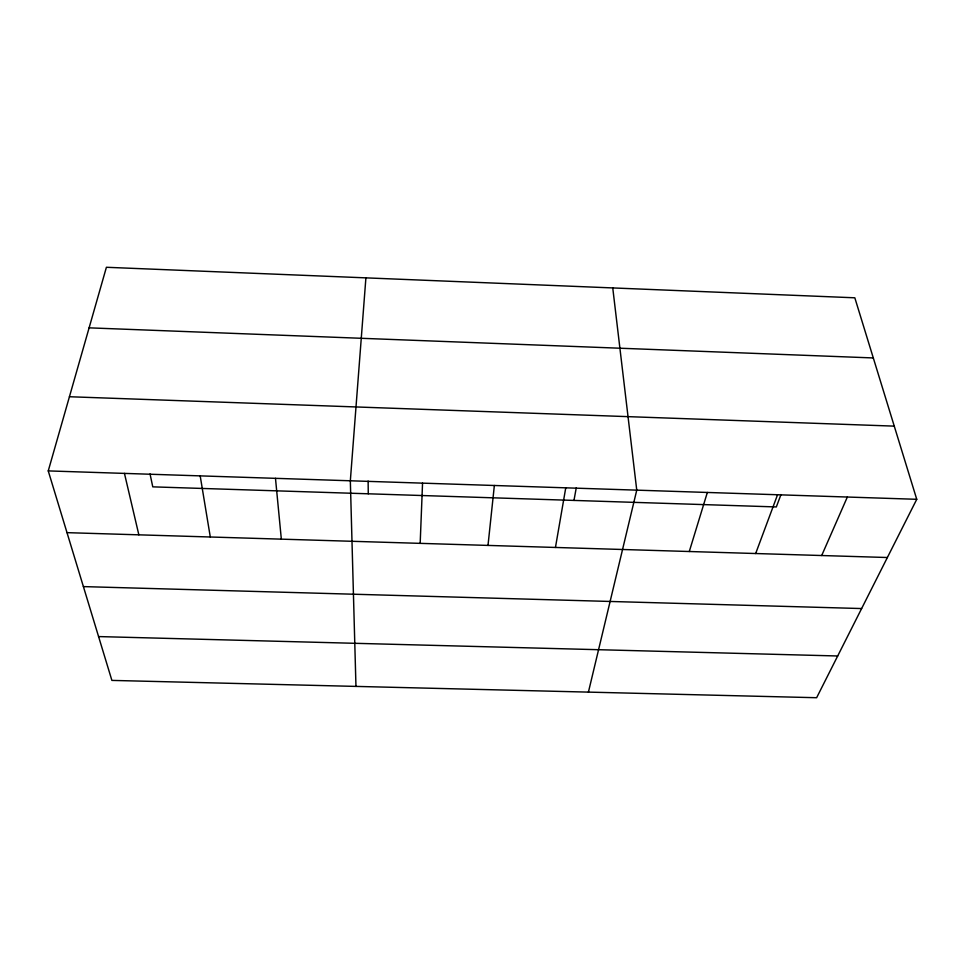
<?xml version="1.0" encoding="UTF-8"?>
<svg xmlns="http://www.w3.org/2000/svg" width="965" height="965" viewBox="0 0 965 965"><rect width="100%" height="100%" fill="white"/><g stroke="black" fill="none" stroke-linecap="round" stroke-linejoin="round"><path stroke-width="1.45" d="M420.173 543.355L422.549 483.151M365.904 277.86L350.331 480.787L355.964 686.404M488.001 545.418L494.357 485.492M555.454 547.457L565.755 487.832M573.97 500.425L576.25 487.88M588.421 692.11L636.755 490.148L612.751 287.932M48.25 470.908L106.403 267.281L854.821 297.799L916.75 499.303L816.631 697.719L111.892 680.409L48.25 470.908L916.75 499.303M689.287 551.51L707.345 492.464M755.667 553.524L777.549 494.756M780.975 494.575L776.33 506.939L152.772 486.855L150.033 473.936M821.698 555.526L847.342 497.035M98.575 636.574L837.692 655.983M83.388 586.599L861.624 608.553M67.007 532.656L887.378 557.517M69.432 396.736L894.253 426.132M89.106 327.847L873.301 357.943M124.449 473.405L138.851 534.839M200.189 475.878L210.298 536.998M275.483 478.338L281.334 539.158M368.123 481.077L368.268 493.803"/></g></svg>
